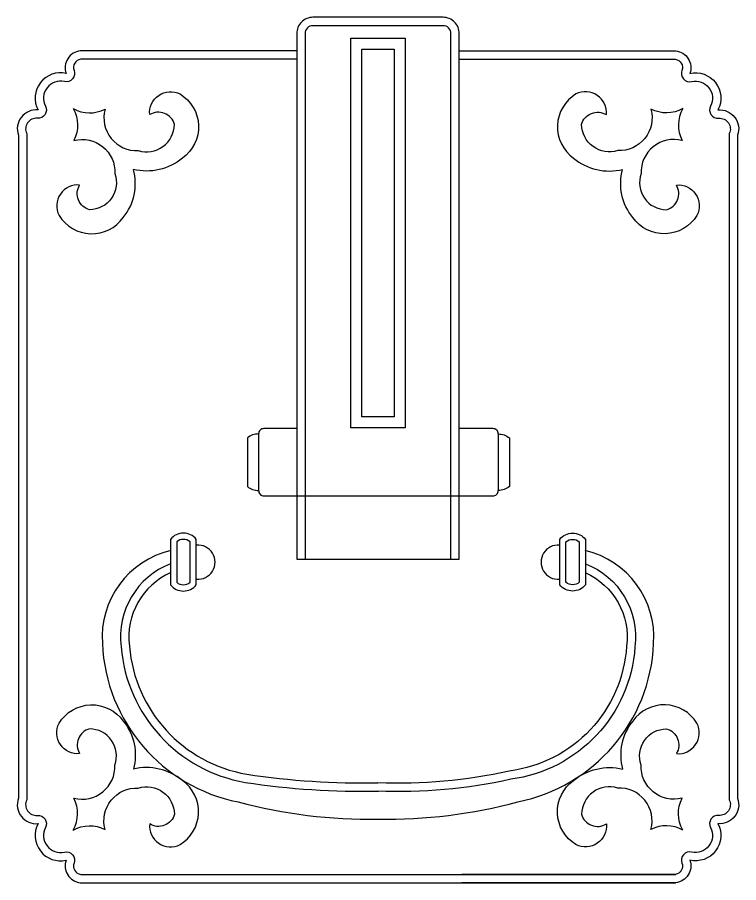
# Model space of a CAD drawing. Header units: millimetres. Extents: x -159346 to -157016, y -80163 to -78851.
# Drawn here: x -158720.7 to -158547.7, y -79375.6 to -79168.1 of the extents above; entities that cross this region are included whole.
import ezdxf

# ---------------------------------------------------------------- set-up
doc = ezdxf.new("R2010")
doc.units = ezdxf.units.MM
doc.header["$LTSCALE"] = 2
doc.header["$MEASUREMENT"] = 0
doc.layers.add('3', color=3, linetype='CONTINUOUS')
doc.layers.add('4', color=4, linetype='CONTINUOUS')

msp = doc.modelspace()

# ---------------------------------------------------------------- linework, layer by layer
at = {"layer": '3', "color": 0}
for p, q in [((-158705.58, -79176.12), (-158705.58, -79176.12)), ((-158662.82, -79268), (-158662.82, -79281.55)), ((-158605.34, -79268), (-158605.34, -79281.55))]:
    msp.add_line(p, q, dxfattribs=at)
for points in [[(-158616.68, -79298.06), (-158616.68, -79171.97, 0.414214), (-158618.58, -79170.07), (-158649.78, -79170.07, 0.414214), (-158651.68, -79171.97), (-158651.68, -79298.06)], [(-158653.68, -79178.12), (-158705.47, -79178.12, 0.483044), (-158707.08, -79180.81, -0.597894), (-158709.4, -79183.47, 0.64039), (-158713.93, -79189.35, -0.59287), (-158715.88, -79192.27, 0.5809), (-158718.43, -79195.96), (-158718.43, -79355.77, 0.5809), (-158715.88, -79359.46, -0.59287), (-158713.93, -79362.38, 0.64039), (-158709.4, -79368.27, -0.597894), (-158707.08, -79370.92, 0.483044), (-158705.47, -79373.61), (-158562.78, -79373.61)], [(-158614.68, -79178.12), (-158562.89, -79178.12, -0.483044), (-158561.28, -79180.81, 0.597894), (-158558.96, -79183.47, -0.64039), (-158554.43, -79189.35, 0.59287), (-158552.48, -79192.27, -0.5809), (-158549.93, -79195.96), (-158549.93, -79355.77, -0.5809), (-158552.48, -79359.46, 0.59287), (-158554.43, -79362.38, -0.64039), (-158558.96, -79368.27, 0.597894), (-158561.28, -79370.92, -0.483044), (-158562.89, -79373.61), (-158614.08, -79373.61)], [(-158683.94, -79299.1, 0.342998), (-158695.79, -79319.04, 0.341765), (-158666.01, -79351.56, 0.044171), (-158634.04, -79353.63, 0.089592)], [(-158584.42, -79299.1, -0.342998), (-158572.57, -79319.04, -0.357799), (-158602.35, -79350.8, -0.067545), (-158634.32, -79353.63, -0.089592)]]:
    msp.add_lwpolyline(points, format="xyb", dxfattribs=at)
for points in [[(-158638.08, -79263.89), (-158638.08, -79175.69), (-158630.28, -79175.69), (-158630.28, -79263.89)], [(-158630.28, -79257.82), (-158630.28, -79263.89), (-158638.08, -79263.89), (-158638.08, -79257.82)]]:
    msp.add_lwpolyline(points, dxfattribs=at)
for points in [[(-158682.44, -79293.86), (-158682.44, -79303.57, 0.370489), (-158679.25, -79303.57), (-158679.25, -79293.86, 0.370489)], [(-158585.92, -79293.86), (-158585.92, -79303.57, -0.370489), (-158589.11, -79303.57), (-158589.11, -79293.86, -0.370489)]]:
    msp.add_lwpolyline(points, format="xyb", close=True, dxfattribs=at)
at = {"layer": '4', "color": 0}
for points in [[(-158653.68, -79298.06), (-158614.68, -79298.06), (-158614.68, -79171.97, 0.414214), (-158618.58, -79168.07), (-158649.78, -79168.07, 0.414214), (-158653.68, -79171.97)], [(-158683.94, -79293.27), (-158683.94, -79304.16, 0.483734), (-158677.75, -79304.16), (-158677.75, -79293.27, 0.483734)], [(-158584.42, -79293.27), (-158584.42, -79304.16, -0.483734), (-158590.61, -79304.16), (-158590.61, -79293.27, -0.483734)]]:
    msp.add_lwpolyline(points, format="xyb", close=True, dxfattribs=at)
for points in [[(-158640.68, -79266.49), (-158640.68, -79173.09), (-158627.68, -79173.09), (-158627.68, -79266.49)], [(-158627.68, -79257.67), (-158627.68, -79266.49), (-158640.68, -79266.49), (-158640.68, -79257.67)]]:
    msp.add_lwpolyline(points, dxfattribs=at)
for points in [[(-158653.68, -79176.12), (-158705.58, -79176.12, 0.494931), (-158708.95, -79181.52, 0.64039), (-158715.7, -79190.28, 0.543782), (-158720.43, -79196.35), (-158720.43, -79355.38, 0.543782), (-158715.7, -79361.45, 0.64039), (-158708.95, -79370.22, 0.494931), (-158705.58, -79375.61), (-158705.58, -79375.61), (-158562.78, -79375.61)], [(-158614.68, -79176.12), (-158562.78, -79176.12, -0.494931), (-158559.41, -79181.52, -0.64039), (-158552.66, -79190.28, -0.543782), (-158547.93, -79196.35), (-158547.93, -79355.38, -0.543782), (-158552.66, -79361.45, -0.64039), (-158559.41, -79370.22, -0.494931), (-158562.78, -79375.61), (-158562.78, -79375.61), (-158614.08, -79375.61)], [(-158707.26, -79189.97, 0.247153), (-158699.63, -79190.1, 0.511109), (-158691.66, -79200.02, 0.501193), (-158682.99, -79193.76, 0.499967), (-158688.93, -79191.41, -0.590241), (-158681.66, -79186.45, -0.538723), (-158681.08, -79201.84, -0.234762), (-158692.85, -79204.57, -0.200161)], [(-158561.1, -79189.97, -0.247153), (-158568.73, -79190.1, -0.511109), (-158576.7, -79200.02, -0.501193), (-158585.37, -79193.76, -0.499967), (-158579.42, -79191.41, 0.590241), (-158586.7, -79186.45, 0.538723), (-158587.28, -79201.84, 0.234762), (-158575.51, -79204.57, 0.200161)], [(-158707.26, -79189.97, -0.247153), (-158707.09, -79197.6, -0.504684), (-158697.29, -79205.55, -0.516846), (-158703.36, -79214.22, -0.499967), (-158705.73, -79208.29, 0.590241), (-158710.66, -79215.58, 0.538723), (-158695.27, -79216.09, 0.241879), (-158692.85, -79204.57, 0.200161)], [(-158561.1, -79189.97, 0.247153), (-158561.27, -79197.6, 0.504684), (-158571.07, -79205.55, 0.516846), (-158565, -79214.22, 0.499967), (-158562.62, -79208.29, -0.590241), (-158557.7, -79215.58, -0.538723), (-158573.09, -79216.09, -0.241879), (-158575.51, -79204.57, -0.200161)], [(-158662.82, -79268, 0.189656), (-158665.5, -79268.96), (-158665.5, -79280.59, 0.189656), (-158662.82, -79281.55)], [(-158653.68, -79266.7), (-158661.52, -79266.7, 0.414214), (-158662.82, -79268)], [(-158605.34, -79268), (-158605.34, -79268, 0.414214), (-158606.64, -79266.7), (-158614.68, -79266.7)], [(-158605.34, -79268, -0.189656), (-158602.66, -79268.96), (-158602.66, -79280.59, -0.189656), (-158605.34, -79281.55)], [(-158662.82, -79281.55), (-158662.82, -79281.55, 0.414214), (-158661.52, -79282.85), (-158606.64, -79282.85, 0.414214), (-158605.34, -79281.55)], [(-158683.87, -79295.95, 0.368245), (-158700.29, -79318.28, 0.344986), (-158667.69, -79356.26, 0.070351), (-158634.18, -79360.35, 0.071919), (-158600.66, -79356.2, 0.345956), (-158568.07, -79318.28, 0.368245), (-158584.49, -79295.95)], [(-158683.87, -79301.24, 0.332456), (-158693.8, -79318.87, 0.342273), (-158665.64, -79349.59, 0.043878), (-158634.18, -79351.63, 0.090163)], [(-158584.49, -79301.24, -0.332456), (-158574.56, -79318.87, -0.359352), (-158602.72, -79348.83, -0.067761), (-158634.18, -79351.63, -0.090163)], [(-158707.26, -79362.98, 0.247153), (-158707.09, -79355.34, 0.504684), (-158697.29, -79347.4, 0.516846), (-158703.36, -79338.72, 0.499967), (-158705.73, -79344.66, -0.590241), (-158710.66, -79337.36, -0.538723), (-158695.27, -79336.85, -0.241879), (-158692.85, -79348.37, -0.200161)], [(-158561.1, -79362.98, -0.247153), (-158561.27, -79355.34, -0.504684), (-158571.07, -79347.4, -0.516846), (-158565, -79338.72, -0.499967), (-158562.62, -79344.66, 0.590241), (-158557.7, -79337.36, 0.538723), (-158573.09, -79336.85, 0.241879), (-158575.51, -79348.37, 0.200161)], [(-158707.26, -79362.98, -0.247153), (-158699.63, -79362.84, -0.511109), (-158691.66, -79352.92, -0.501193), (-158682.99, -79359.18, -0.499967), (-158688.93, -79361.53, 0.590241), (-158681.66, -79366.49, 0.538723), (-158681.08, -79351.1, 0.234762), (-158692.85, -79348.37, 0.200161)], [(-158561.1, -79362.98, 0.247153), (-158568.73, -79362.84, 0.511109), (-158576.7, -79352.92, 0.501193), (-158585.37, -79359.18, 0.499967), (-158579.42, -79361.53, -0.590241), (-158586.7, -79366.49, -0.538723), (-158587.28, -79351.1, -0.234762), (-158575.51, -79348.37, -0.200161)]]:
    msp.add_lwpolyline(points, format="xyb", dxfattribs=at)
for centre, start, end in [((-158677.38, -79298.74), 264.8782, 95.1218), ((-158590.97, -79298.74), 84.8782, 275.1218)]:
    msp.add_arc(centre, 4.11, start, end, dxfattribs=at)

doc.saveas('drawing.dxf')
